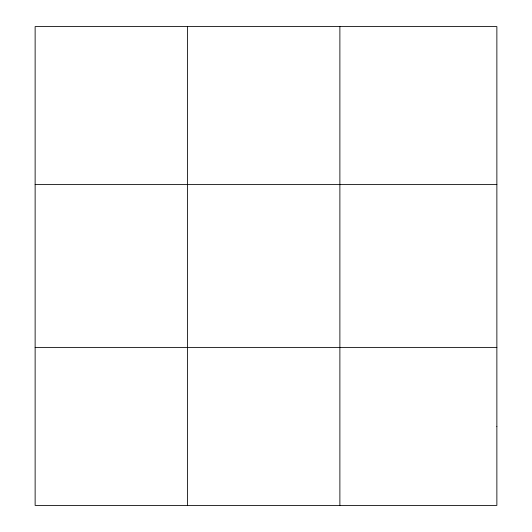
<?xml version="1.0" encoding="UTF-8"?>
<svg xmlns="http://www.w3.org/2000/svg" width="532" height="532" viewBox="0 0 532 532"><rect width="100%" height="100%" fill="white"/><g stroke="black" fill="none" stroke-linecap="round" stroke-linejoin="round"><path stroke-width="0.8" d="M187.503 505.4L187.503 26.6M339.882 505.4L339.882 26.6M35.132 184.604L496.868 184.604M35.132 347.396L496.868 347.396M496.868 426.398L496.868 505.4L35.132 505.4L35.132 26.6L496.868 26.6L496.868 426.398"/></g></svg>
